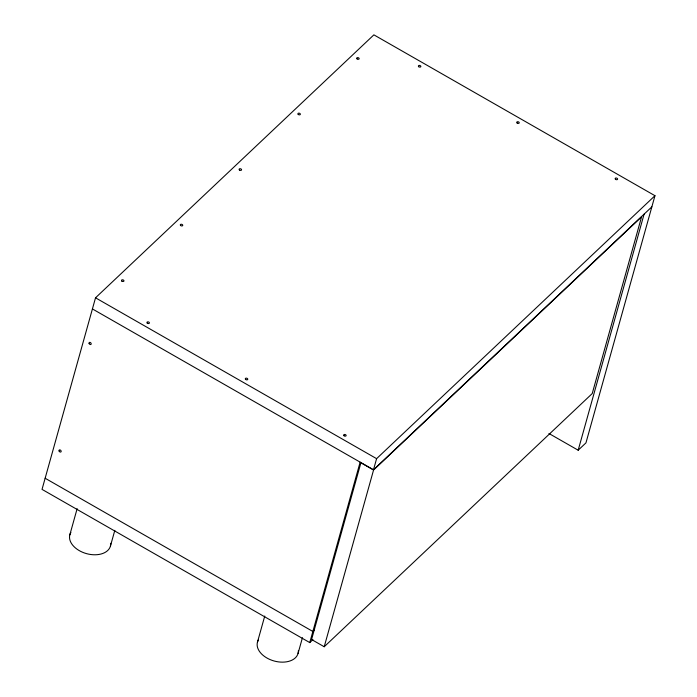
<?xml version="1.0" encoding="UTF-8"?>
<svg xmlns="http://www.w3.org/2000/svg" width="697" height="697" viewBox="0 0 697 697"><rect width="100%" height="100%" fill="white"/><g stroke="black" fill="none" stroke-linecap="round" stroke-linejoin="round"><path stroke-width="1.05" d="M548.94 433.49L578.179 450.218L585.95 442.883L654.962 195.7L373.888 34.85L95.524 297.811L42.038 489.381L309.764 642.59L312.927 639.602M69.822 534.869L77.14 508.662M110.431 546.065L114.822 530.339M257.437 642.242L264.755 616.035M298.055 653.429L302.437 637.703M309.764 642.59L360.14 462.146M324.218 646.746L373.566 470.013L641.571 216.837L592.223 393.57L324.218 646.746L311.576 639.515L360.915 462.773L373.566 470.013M92.422 308.937L373.496 469.787L376.598 458.661L654.962 195.7M578.179 450.218L644.089 214.162M373.496 469.787L651.852 206.826M314.452 629.966L312.866 631.465L45.148 478.255M95.524 297.811L376.598 458.661M110.736 543.303A21.058 13.652 15.6 0 1 86.646 553.671A21.058 13.652 15.6 0 1 70.894 532.438M298.351 650.676A21.058 13.652 15.6 0 1 274.261 661.035A21.058 13.652 15.6 0 1 258.509 639.802M59.071 450.968A1.263 0.897 46.6 0 0 60.909 451.935A1.263 0.897 46.6 0 0 60.308 450.027A1.263 0.897 46.6 0 0 59.071 450.968M89.094 343.447A1.263 0.897 46.6 0 0 90.932 344.414A1.263 0.897 46.6 0 0 90.322 342.497A1.263 0.897 46.6 0 0 89.094 343.447M357.047 58.896A1.263 0.819 15.6 0 0 359.121 58.862A1.263 0.819 15.6 0 0 357.622 57.59A1.263 0.819 15.6 0 0 357.047 58.896M298.246 114.447A1.263 0.819 15.6 0 0 300.32 114.413A1.263 0.819 15.6 0 0 298.821 113.141A1.263 0.819 15.6 0 0 298.246 114.447M239.446 169.998A1.263 0.819 15.6 0 0 241.519 169.963A1.263 0.819 15.6 0 0 240.021 168.691A1.263 0.819 15.6 0 0 239.446 169.998M180.645 225.54A1.263 0.819 15.6 0 0 182.719 225.506A1.263 0.819 15.6 0 0 181.22 224.242A1.263 0.819 15.6 0 0 180.645 225.54M121.844 281.091A1.263 0.819 15.6 0 0 123.918 281.057A1.263 0.819 15.6 0 0 122.419 279.785A1.263 0.819 15.6 0 0 121.844 281.091M418.74 66.712A1.263 0.819 15.6 0 0 420.814 66.668A1.263 0.819 15.6 0 0 419.315 65.405A1.263 0.819 15.6 0 0 418.74 66.712M517.113 123.003A1.263 0.819 15.6 0 0 519.187 122.968A1.263 0.819 15.6 0 0 517.688 121.696A1.263 0.819 15.6 0 0 517.113 123.003M615.495 179.303A1.263 0.819 15.6 0 0 617.568 179.268A1.263 0.819 15.6 0 0 616.07 177.996A1.263 0.819 15.6 0 0 615.495 179.303M147.285 323.147A1.263 0.819 15.6 0 0 149.358 323.112A1.263 0.819 15.6 0 0 147.86 321.84A1.263 0.819 15.6 0 0 147.285 323.147M245.658 379.447A1.263 0.819 15.6 0 0 247.731 379.412A1.263 0.819 15.6 0 0 246.233 378.14A1.263 0.819 15.6 0 0 245.658 379.447M344.03 435.747A1.263 0.819 15.6 0 0 346.104 435.703A1.263 0.819 15.6 0 0 344.606 434.44A1.263 0.819 15.6 0 0 344.03 435.747"/></g></svg>
